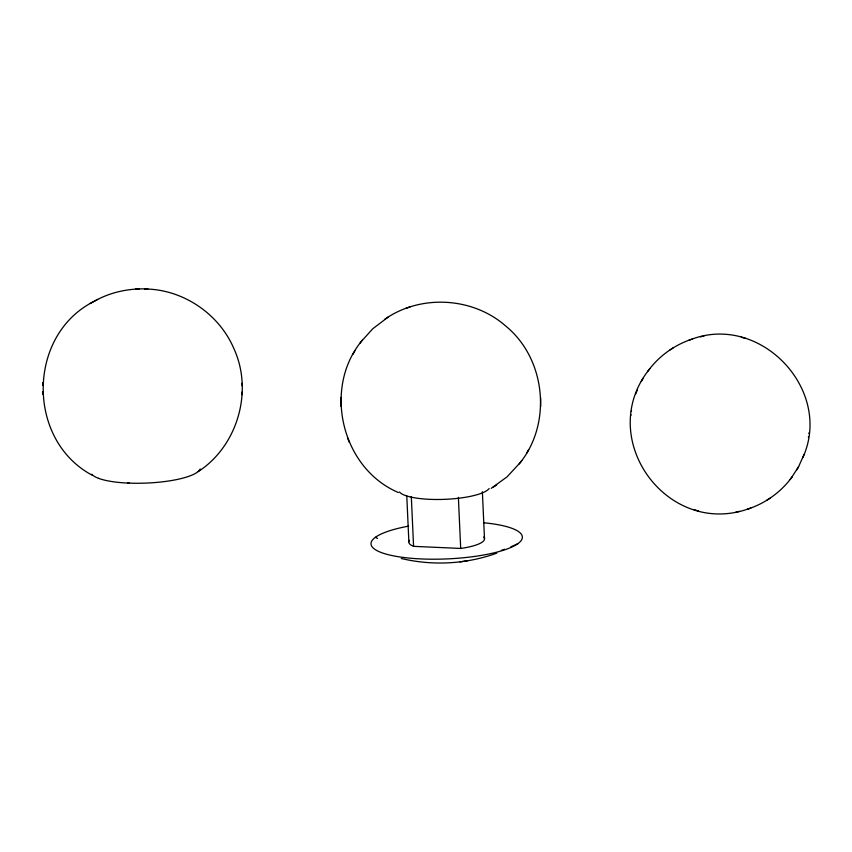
<?xml version="1.0" encoding="UTF-8"?>
<svg xmlns="http://www.w3.org/2000/svg" width="852" height="852" viewBox="0 0 852 852"><rect width="100%" height="100%" fill="white"/><g stroke="black" fill="none" stroke-linecap="round" stroke-linejoin="round"><path stroke-width="1.28" d="M361.003 341.822C322.833 389.332 341.908 468.536 398.416 492.541M520.551 462.221C552.224 422.091 545.408 358.287 505.619 325.965C473.382 297.572 422.485 294.228 386.744 317.956M92.112 475.16C26.305 440.015 26.987 335.273 93.773 301.523M198.26 471.593C237.623 445.926 253.587 391.025 233.746 348.298C218.794 313.493 182.53 289.158 144.595 288.977M340.906 406.297L340.928 397.373M540.626 406.66L540.647 397.746M648.585 370.226C595.186 438.769 667.318 538.017 748.908 508.687M802.84 457.63C833.522 389.79 760.091 312.822 691.004 339.49M630.938 415.339L631.023 414.711M631.428 411.388L631.524 410.728M808.399 437.449L808.484 436.788M808.889 433.466L808.974 432.837M635.784 393.869L637.232 390.163M804.139 454.318L798.59 466.683L791.327 477.951M352.888 354.421L353.814 352.792M353.985 352.483L354.922 350.843M526.632 453.2L527.569 451.549M527.739 451.251L528.666 449.622M641.322 381.504L642.152 380.045M642.302 379.768L643.143 378.299M796.769 469.878L797.61 468.408M797.76 468.131L798.59 466.683M361.173 341.62L372.793 328.734L388.459 316.859M491.189 488.345L507.11 476.811L520.38 462.423M648.734 370.045C659.682 355.465 675.295 344.464 692.665 338.926M747.247 509.251C764.617 503.713 780.23 492.712 791.178 478.132M359.832 343.388L362.356 340.044M519.198 463.999L521.722 460.655M647.531 371.632L649.799 368.639M790.123 479.548L792.381 476.545M384.87 319.159L386.584 318.062M669.938 349.948L671.472 348.969M671.61 348.873L673.144 347.893M493.095 487.184L494.81 486.087M494.969 485.981L496.684 484.884M766.768 500.284L768.302 499.304M768.44 499.208L769.974 498.228M94.146 301.342C110.323 292.055 129.344 288.146 147.897 288.966M90.227 303.504L97.671 299.372M496.812 553.14C466.417 564.162 432.752 565.994 401.303 558.497M410.27 306.837L406.308 308.2M689.108 340.15L690.78 339.575M749.132 508.601L750.804 508.037M700.365 336.838L702.027 336.497M702.336 336.433L703.976 336.093M735.936 512.084L737.576 511.743M737.885 511.69L739.547 511.349M463.605 561.319L467.482 560.786M459.878 561.841L462.849 561.436M135.575 289.03L139.1 289.02M409.514 540.338A37.861 9.223 -2.6 0 0 413.571 546.345L460.698 548.443A37.861 9.223 -2.6 0 0 483.702 536.984M745.745 338.446L741.315 337.232M694.167 509.73L698.597 510.944M399.46 491.977A45.688 11.204 -2.3 0 0 406.447 495.875L408.875 496.588A45.688 11.204 -2.3 0 0 455.373 498.601A45.688 11.204 -2.3 0 0 489.112 488.569M347.478 437.853L349.384 442.454M482.37 491.753L484.511 538.922M458.376 497.344L460.698 548.443M411.314 496.556L413.571 546.345M406.787 495.97L408.864 541.829M242.096 383.272L242.106 385.658M242.085 392.016L242.085 394.721M42.621 382.74L42.621 385.445M42.6 391.803L42.6 394.199M517.92 543.629A169.239 153.946 54 0 1 510.817 546.824M504.554 549.252A169.239 153.946 54 0 1 501.37 550.36M377.542 538.421A169.239 153.946 54 0 1 375.444 537.293M483.989 522.798A75.732 18.446 -2.6 0 1 504.948 549.753A75.732 18.446 -2.6 0 1 388.97 554.865A75.732 18.446 -2.6 0 1 408.63 526.121M129.057 482.807A5.964 1.96 -87.3 0 1 127.555 483.063A54.773 13.44 -2.3 0 1 102.698 479.655A54.603 13.398 -2.3 0 1 98.449 478.323M200.209 468.951A54.901 13.472 -2.3 0 1 127.576 483.041M98.502 478.313A54.901 13.472 -2.3 0 1 91.771 474.223"/></g></svg>
